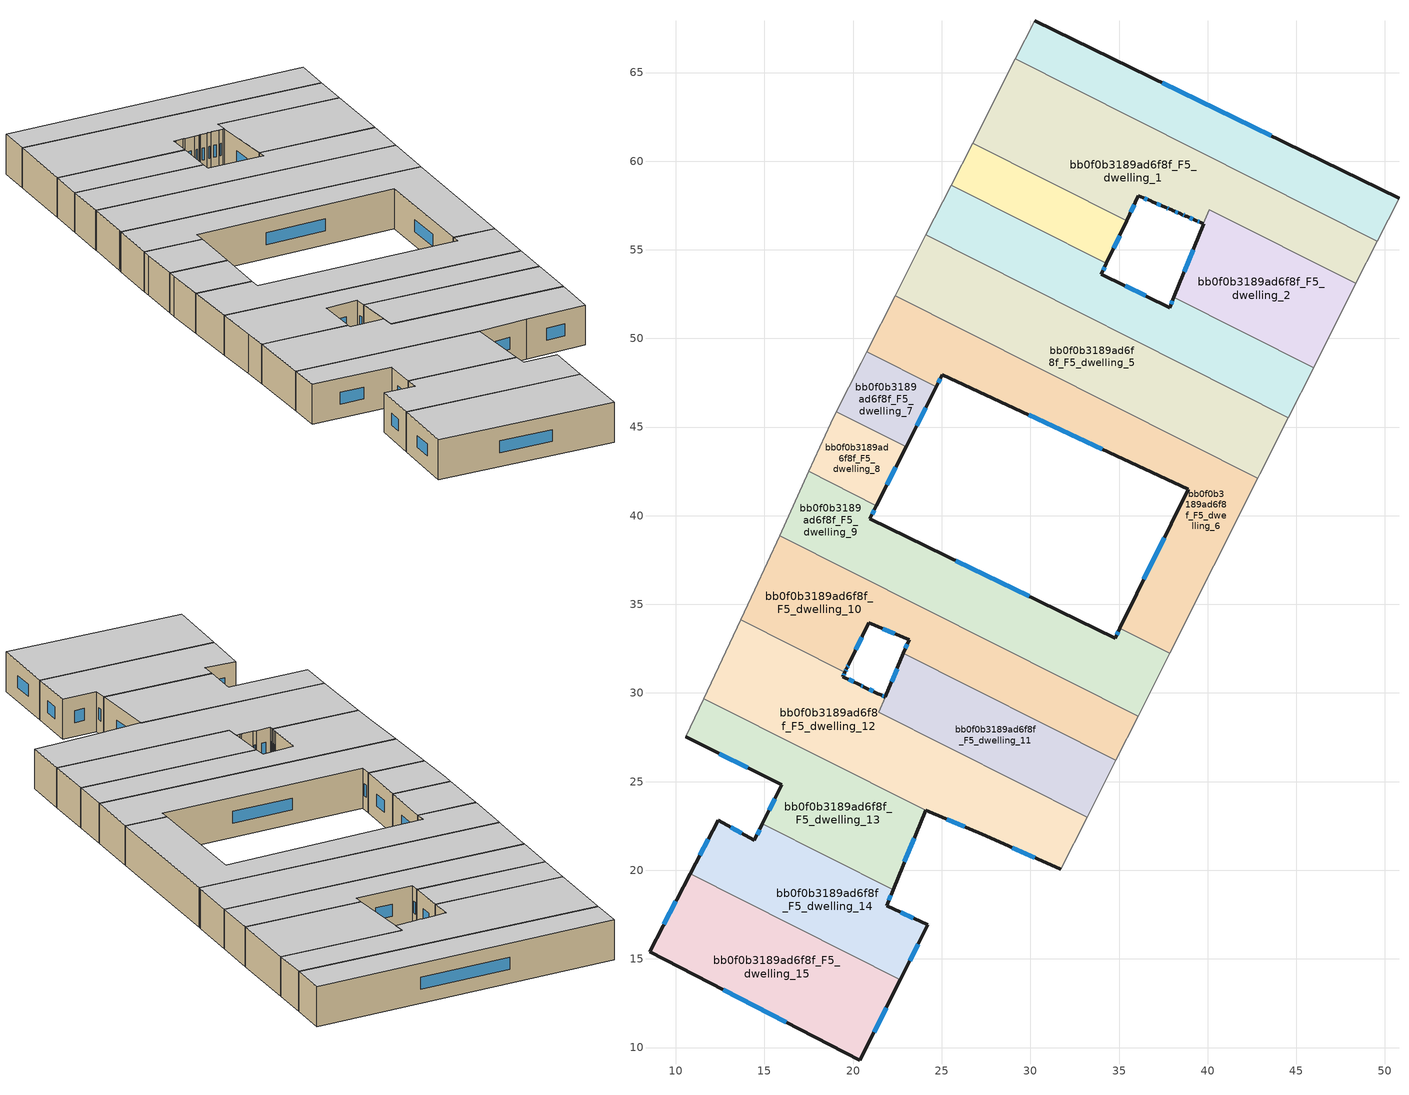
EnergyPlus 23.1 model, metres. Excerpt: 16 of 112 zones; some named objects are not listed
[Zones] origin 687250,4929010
bb0f0b3189ad6f8f_F5_dwelling_0
 floor to bb0f0b3189ad6f8f_F4_dwelling_0 (EU_floor_Construction): 50.79,57.92 49.56,55.48 29.14,65.77 30.23,67.92 z15
 wall outside (EU_wall_Construction): 50.79,57.92 30.23,67.92 z15:18
 wall to bb0f0b3189ad6f8f_F5_dwelling_1 (EU_wall_Construction): 29.14,65.77 49.56,55.48 z15:18
 wall adiabatic (EU_wall_Construction): 30.23,67.92 29.14,65.77 / 49.56,55.48 50.79,57.92 z15:18
 window (EU_Window_Construction): 43.59,61.43 37.44,64.42 z16.05:16.95
 ceiling to bb0f0b3189ad6f8f_F6_dwelling_0 (EU_floor_Construction): 49.56,55.48 50.79,57.92 30.23,67.92 29.14,65.77 z18
bb0f0b3189ad6f8f_F5_dwelling_1
 floor to bb0f0b3189ad6f8f_F4_dwelling_1 (EU_floor_Construction): 49.56,55.48 48.37,53.1 40.08,57.27 39.76,56.47 39.63,56.53 39.35,56.65 38.81,56.88 38.8,56.89 38.77,56.9 38.52,57.01 38.47,57.03 38.01,57.23 37.97,57.24 37.96,57.25 37.89,57.28 37.61,57.4 36.87,57.72 36.78,57.75 36.23,57.99 36.09,58.05 35.43,56.64 26.73,61.01 29.14,65.77 z15
 wall outside (EU_wall_Construction): 35.43,56.64 36.09,58.05 36.23,57.99 36.78,57.75 36.87,57.72 37.61,57.4 37.89,57.28 37.96,57.25 37.97,57.24 38.01,57.23 38.47,57.03 38.52,57.01 38.77,56.9 38.8,56.89 38.81,56.88 39.35,56.65 39.63,56.53 39.76,56.47 z15:18
 wall to bb0f0b3189ad6f8f_F5_dwelling_3 (EU_wall_Construction): 26.73,61.01 35.43,56.64 z15:18
 wall adiabatic (EU_wall_Construction): 29.14,65.77 26.73,61.01 / 48.37,53.1 49.56,55.48 z15:18
 wall to bb0f0b3189ad6f8f_F5_dwelling_2 (EU_wall_Construction): 40.09,57.27 48.37,53.1 / 39.76,56.47 40.08,57.27 z15:18
 window (EU_Window_Construction): 38.61,56.97 38.68,56.94 / 38.17,57.16 38.31,57.1 / 37.71,57.36 37.79,57.32 / 37.13,57.61 37.35,57.51 / 36.43,57.91 36.59,57.84 / 35.66,57.13 35.86,57.56 / 39.45,56.61 39.53,56.57 / 39,56.8 39.16,56.73 z16.05:16.95
 ceiling to bb0f0b3189ad6f8f_F6_dwelling_1 (EU_floor_Construction): 48.37,53.1 49.56,55.48 29.14,65.77 26.73,61.01 35.43,56.64 36.09,58.05 36.23,57.99 36.78,57.75 36.87,57.72 37.61,57.4 37.89,57.28 37.96,57.25 37.97,57.24 38.01,57.23 38.47,57.03 38.52,57.01 38.77,56.9 38.8,56.89 38.81,56.88 39.35,56.65 39.63,56.53 39.76,56.47 40.08,57.27 z18
bb0f0b3189ad6f8f_F5_dwelling_10
 floor to bb0f0b3189ad6f8f_F4_dwelling_10 (EU_floor_Construction): 36.07,28.69 34.82,26.21 22.84,32.24 23.16,33.01 20.87,33.97 19.75,31.62 19.65,31.39 19.54,31.16 13.66,34.13 14.46,35.83 15.85,38.88 z15
 wall outside (EU_wall_Construction): 19.54,31.16 19.65,31.39 19.75,31.62 20.87,33.97 23.16,33.01 22.84,32.24 z15:18
 wall adiabatic (EU_wall_Construction): 15.85,38.88 14.46,35.83 13.66,34.13 / 34.82,26.21 36.07,28.69 z15:18
 wall to bb0f0b3189ad6f8f_F5_dwelling_9 (EU_wall_Construction): 36.07,28.69 15.85,38.88 z15:18
 wall to bb0f0b3189ad6f8f_F5_dwelling_11 (EU_wall_Construction): 22.84,32.24 34.82,26.21 z15:18
 wall to bb0f0b3189ad6f8f_F5_dwelling_12 (EU_wall_Construction): 13.66,34.13 19.54,31.16 z15:18
 window (EU_Window_Construction): 23.05,32.74 22.95,32.51 / 21.68,33.64 22.36,33.35 / 20.15,32.44 20.48,33.15 / 19.68,31.47 19.72,31.54 / 19.58,31.24 19.61,31.31 z16.05:16.95
 ceiling to bb0f0b3189ad6f8f_F6_dwelling_10 (EU_floor_Construction): 34.82,26.21 36.07,28.69 15.85,38.88 14.46,35.83 13.66,34.13 19.54,31.16 19.65,31.39 19.75,31.62 20.87,33.97 23.16,33.01 22.84,32.24 z18
bb0f0b3189ad6f8f_F5_dwelling_11
 floor to bb0f0b3189ad6f8f_F4_dwelling_11 (EU_floor_Construction): 34.82,26.21 33.21,23 21.45,28.93 22.84,32.24 z15
 wall outside (EU_wall_Construction): 22.84,32.24 21.81,29.78 z15:18
 wall adiabatic (EU_wall_Construction): 33.21,23 34.82,26.21 z15:18
 wall to bb0f0b3189ad6f8f_F5_dwelling_12 (EU_wall_Construction): 21.8,29.77 21.45,28.93 33.21,23 z15:18
 window (EU_Window_Construction): 22.48,31.38 22.17,30.64 z16.05:16.95
 ceiling to bb0f0b3189ad6f8f_F6_dwelling_11 (EU_floor_Construction): 33.21,23 34.82,26.21 22.84,32.24 21.45,28.93 z18
bb0f0b3189ad6f8f_F5_dwelling_12
 floor to bb0f0b3189ad6f8f_F4_dwelling_12 (EU_floor_Construction): 33.21,23 31.72,20.05 27.49,21.94 24.08,23.38 11.57,29.69 13.66,34.13 19.54,31.16 19.42,30.92 20.37,30.47 20.64,30.34 21.4,29.97 21.55,29.89 21.8,29.77 21.45,28.93 z15
 wall outside (EU_wall_Construction): 24.08,23.38 27.49,21.94 31.72,20.05 / 21.8,29.77 21.55,29.89 21.4,29.97 20.64,30.34 20.37,30.47 19.42,30.92 19.54,31.16 z15:18
 wall adiabatic (EU_wall_Construction): 31.72,20.05 33.21,23 / 13.66,34.13 11.57,29.69 z15:18
 wall to bb0f0b3189ad6f8f_F5_dwelling_13 (EU_wall_Construction): 11.57,29.69 24.08,23.38 z15:18
 window (EU_Window_Construction): 28.98,21.28 30.24,20.71 / 25.28,22.88 26.3,22.45 / 19.46,31.01 19.5,31.08 / 20.04,30.63 19.76,30.76 / 20.54,30.38 20.46,30.42 / 21.13,30.1 20.91,30.21 / 21.72,29.82 21.64,29.85 z16.05:16.95
 ceiling to bb0f0b3189ad6f8f_F6_dwelling_12 (EU_floor_Construction): 31.72,20.05 33.21,23 21.45,28.93 21.8,29.77 21.55,29.89 21.4,29.97 20.64,30.34 20.37,30.47 19.42,30.92 19.54,31.16 13.66,34.13 11.57,29.69 24.08,23.38 27.49,21.94 z18
bb0f0b3189ad6f8f_F5_dwelling_13
 floor to bb0f0b3189ad6f8f_F4_dwelling_13 (EU_floor_Construction): 24.08,23.38 22.25,18.9 14.89,22.61 15.96,24.81 10.55,27.54 11.57,29.69 z15
 wall outside (EU_wall_Construction): 10.55,27.54 15.96,24.81 14.89,22.61 / 22.25,18.9 24.08,23.38 z15:18
 wall adiabatic (EU_wall_Construction): 11.57,29.69 10.55,27.54 z15:18
 wall to bb0f0b3189ad6f8f_F5_dwelling_14 (EU_wall_Construction): 14.89,22.61 22.25,18.9 z15:18
 window (EU_Window_Construction): 12.45,26.59 14.07,25.77 / 22.89,20.47 23.44,21.81 / 15.59,24.04 15.26,23.38 z16.05:16.95
 ceiling to bb0f0b3189ad6f8f_F6_dwelling_13 (EU_floor_Construction): 22.25,18.9 24.08,23.38 11.57,29.69 10.55,27.54 15.96,24.81 14.89,22.61 z18
bb0f0b3189ad6f8f_F5_dwelling_14
 floor to bb0f0b3189ad6f8f_F4_dwelling_14 (EU_floor_Construction): 22.25,18.9 21.88,18 24.21,16.91 22.67,13.83 10.81,19.8 12.38,22.82 14.43,21.69 14.89,22.61 z15
 wall outside (EU_wall_Construction): 14.89,22.61 14.43,21.69 12.38,22.82 10.81,19.8 / 22.67,13.83 24.21,16.91 21.88,18 22.25,18.9 z15:18
 wall to bb0f0b3189ad6f8f_F5_dwelling_15 (EU_wall_Construction): 10.81,19.8 22.67,13.83 z15:18
 window (EU_Window_Construction): 11.83,21.76 11.36,20.86 / 13.72,22.09 13.1,22.43 / 14.73,22.29 14.59,22.02 / 22.01,18.32 22.12,18.59 / 23.4,17.3 22.7,17.62 / 23.21,14.91 23.67,15.83 z16.05:16.95
 ceiling to bb0f0b3189ad6f8f_F6_dwelling_14 (EU_floor_Construction): 22.67,13.83 24.21,16.91 21.88,18 22.25,18.9 14.89,22.61 14.43,21.69 12.38,22.82 10.81,19.8 z18
bb0f0b3189ad6f8f_F5_dwelling_15
 floor to bb0f0b3189ad6f8f_F4_dwelling_15 (EU_floor_Construction): 22.67,13.83 20.38,9.28 8.51,15.4 10.81,19.8 z15
 wall outside (EU_wall_Construction): 10.81,19.8 8.51,15.4 20.38,9.28 22.67,13.83 z15:18
 window (EU_Window_Construction): 21.18,10.88 21.87,12.23 / 12.68,13.26 16.22,11.43 / 10,18.26 9.32,16.95 z16.05:16.95
 ceiling to bb0f0b3189ad6f8f_F6_dwelling_15 (EU_floor_Construction): 20.38,9.28 22.67,13.83 10.81,19.8 8.51,15.4 z18
bb0f0b3189ad6f8f_F5_dwelling_2
 floor to bb0f0b3189ad6f8f_F4_dwelling_2 (EU_floor_Construction): 48.37,53.1 45.97,48.35 38.09,52.32 40.09,57.27 z15
 wall outside (EU_wall_Construction): 39.77,56.47 38.09,52.32 z15:18
 wall to bb0f0b3189ad6f8f_F5_dwelling_4 (EU_wall_Construction): 38.09,52.32 45.97,48.35 z15:18
 wall adiabatic (EU_wall_Construction): 45.97,48.35 48.37,53.1 z15:18
 window (EU_Window_Construction): 39.18,55.01 38.68,53.77 z16.05:16.95
 ceiling to bb0f0b3189ad6f8f_F6_dwelling_2 (EU_floor_Construction): 45.97,48.35 48.37,53.1 40.09,57.27 38.09,52.32 z18
bb0f0b3189ad6f8f_F5_dwelling_3
 floor to bb0f0b3189ad6f8f_F4_dwelling_3 (EU_floor_Construction): 35.43,56.64 34.29,54.23 25.53,58.64 26.73,61.01 z15
 wall outside (EU_wall_Construction): 34.29,54.23 35.43,56.64 z15:18
 wall to bb0f0b3189ad6f8f_F5_dwelling_4 (EU_wall_Construction): 25.53,58.64 34.29,54.23 z15:18
 wall adiabatic (EU_wall_Construction): 26.73,61.01 25.53,58.64 z15:18
 window (EU_Window_Construction): 34.69,55.07 35.03,55.79 z16.05:16.95
 ceiling to bb0f0b3189ad6f8f_F6_dwelling_3 (EU_floor_Construction): 34.29,54.23 35.43,56.64 26.73,61.01 25.53,58.64 z18
bb0f0b3189ad6f8f_F5_dwelling_4
 floor to bb0f0b3189ad6f8f_F4_dwelling_4 (EU_floor_Construction): 38.09,52.32 45.97,48.35 44.56,45.54 24.1,55.84 25.53,58.64 34.29,54.23 34,53.62 37.86,51.74 z15
 wall outside (EU_wall_Construction): 38.09,52.32 37.86,51.74 34,53.62 34.29,54.23 z15:18
 wall adiabatic (EU_wall_Construction): 44.56,45.54 45.97,48.35 / 25.53,58.64 24.1,55.84 z15:18
 wall to bb0f0b3189ad6f8f_F5_dwelling_5 (EU_wall_Construction): 24.1,55.84 44.56,45.54 z15:18
 window (EU_Window_Construction): 36.51,52.4 35.36,52.96 / 38.01,52.11 37.94,51.94 / 34.1,53.84 34.19,54.02 z16.05:16.95
 ceiling to bb0f0b3189ad6f8f_F6_dwelling_4 (EU_floor_Construction): 44.56,45.54 45.97,48.35 38.09,52.32 37.86,51.74 34,53.62 34.29,54.23 25.53,58.64 24.1,55.84 z18
bb0f0b3189ad6f8f_F5_dwelling_5
 floor to bb0f0b3189ad6f8f_F4_dwelling_5 (EU_floor_Construction): 44.56,45.54 42.95,42.34 42.83,42.12 22.37,52.42 22.48,52.65 24.07,55.78 24.1,55.84 z15
 wall adiabatic (EU_wall_Construction): 24.1,55.84 24.07,55.78 22.48,52.65 22.37,52.42 / 42.83,42.12 42.95,42.34 44.56,45.54 z15:18
 wall to bb0f0b3189ad6f8f_F5_dwelling_6 (EU_wall_Construction): 22.37,52.42 42.83,42.12 z15:18
 ceiling to bb0f0b3189ad6f8f_F6_dwelling_5 (EU_floor_Construction): 42.95,42.34 44.56,45.54 24.1,55.84 24.07,55.78 22.48,52.65 22.37,52.42 42.83,42.12 z18
bb0f0b3189ad6f8f_F5_dwelling_6
 floor to bb0f0b3189ad6f8f_F4_dwelling_6 (EU_floor_Construction): 42.83,42.12 37.86,32.24 35.05,33.66 38.9,41.49 25.03,47.95 24.69,47.28 20.77,49.26 22.37,52.42 z15
 wall outside (EU_wall_Construction): 24.69,47.28 25.03,47.95 38.9,41.49 35.05,33.66 z15:18
 wall to bb0f0b3189ad6f8f_F5_dwelling_7 (EU_wall_Construction): 20.77,49.26 24.69,47.28 z15:18
 wall adiabatic (EU_wall_Construction): 22.37,52.42 20.77,49.26 / 37.86,32.24 42.83,42.12 z15:18
 wall to bb0f0b3189ad6f8f_F5_dwelling_9 (EU_wall_Construction): 35.05,33.66 37.86,32.24 z15:18
 window (EU_Window_Construction): 37.55,38.74 36.4,36.4 / 29.9,45.69 34.04,43.76 / 24.81,47.51 24.91,47.72 z16.05:16.95
 ceiling to bb0f0b3189ad6f8f_F6_dwelling_6 (EU_floor_Construction): 37.86,32.24 42.83,42.12 22.37,52.42 20.77,49.26 24.69,47.28 25.03,47.95 38.9,41.49 35.05,33.66 z18
bb0f0b3189ad6f8f_F5_dwelling_7
 floor to bb0f0b3189ad6f8f_F4_dwelling_7 (EU_floor_Construction): 24.69,47.28 22.99,43.89 19.06,45.87 20.45,48.64 20.77,49.26 z15
 wall outside (EU_wall_Construction): 22.99,43.89 24.69,47.28 z15:18
 wall to bb0f0b3189ad6f8f_F5_dwelling_8 (EU_wall_Construction): 19.06,45.87 22.99,43.89 z15:18
 wall adiabatic (EU_wall_Construction): 20.77,49.26 20.45,48.64 19.06,45.87 z15:18
 window (EU_Window_Construction): 23.59,45.08 24.1,46.09 z16.05:16.95
 ceiling to bb0f0b3189ad6f8f_F6_dwelling_7 (EU_floor_Construction): 22.99,43.89 24.69,47.28 20.77,49.26 20.45,48.64 19.06,45.87 z18
bb0f0b3189ad6f8f_F5_dwelling_8
 floor to bb0f0b3189ad6f8f_F4_dwelling_8 (EU_floor_Construction): 22.99,43.89 21.32,40.57 17.49,42.5 18.73,45.22 19.06,45.87 z15
 wall outside (EU_wall_Construction): 21.32,40.57 22.99,43.89 z15:18
 wall to bb0f0b3189ad6f8f_F5_dwelling_9 (EU_wall_Construction): 17.49,42.5 21.32,40.57 z15:18
 wall adiabatic (EU_wall_Construction): 19.06,45.87 18.73,45.22 17.49,42.5 z15:18
 window (EU_Window_Construction): 21.9,41.74 22.4,42.73 z16.05:16.95
 ceiling to bb0f0b3189ad6f8f_F6_dwelling_8 (EU_floor_Construction): 21.32,40.57 22.99,43.89 19.06,45.87 18.73,45.22 17.49,42.5 z18
bb0f0b3189ad6f8f_F5_dwelling_9
 floor to bb0f0b3189ad6f8f_F4_dwelling_9 (EU_floor_Construction): 35.05,33.66 37.86,32.24 36.07,28.69 15.85,38.88 17.49,42.5 21.32,40.57 20.94,39.83 34.77,33.09 z15
 wall outside (EU_wall_Construction): 35.05,33.66 34.77,33.09 20.94,39.83 21.32,40.57 z15:18
 wall adiabatic (EU_wall_Construction): 36.07,28.69 37.86,32.24 / 17.49,42.5 15.85,38.88 z15:18
 window (EU_Window_Construction): 21.07,40.09 21.19,40.31 / 29.92,35.46 25.79,37.47 / 34.95,33.46 34.87,33.29 z16.05:16.95
 ceiling to bb0f0b3189ad6f8f_F6_dwelling_9 (EU_floor_Construction): 36.07,28.69 37.86,32.24 35.05,33.66 34.77,33.09 20.94,39.83 21.32,40.57 17.49,42.5 15.85,38.88 z18
[Building]
EU S2 Campaign: North Axis=0; Terrain=City; Solar Distribution=FullExterior
[Site:Location]
Bologna: Latitude=44.5; Longitude=11.25; Time Zone=1; Elevation=37
[SizingPeriod:WeatherFileDays]
AnnualSizingPeriod: Begin Month=1; Begin Day of Month=1; End Month=12; End Day of Month=31; Day of Week for Start Day=Monday; Use Weather File Daylight Saving Period=No; Use Weather File Rain and Snow Indicators=No
[MATERIAL]
EU_InternalMass_Material: Roughness=MediumRough; Thickness=0.1; Conductivity=1; Density=1800; Specific Heat=900; Thermal Absorptance=0.9; Solar Absorptance=0.7; Visible Absorptance=0.7
[MATERIAL:NOMASS] Roughness=MediumRough; Thermal Absorptance=0.9; Solar Absorptance=0.7; Visible Absorptance=0.7
Name | Thermal Resistance
EU_wall_NoMass | 0.890213
EU_floor_NoMass | 0.79516
[WINDOWMATERIAL:SIMPLEGLAZINGSYSTEM]
EU_Window_SimpleGlazing: UFactor=4.49146; Solar Heat Gain Coefficient=0.85; Visible Transmittance=0.85
[CONSTRUCTION]
EU_wall_Construction: EU_wall_NoMass
EU_floor_Construction: EU_floor_NoMass
EU_Window_Construction: EU_Window_SimpleGlazing
EU_InternalMass_Construction: EU_InternalMass_Material
[ZONE] Type=1; Multiplier=1; Ceiling Height=autocalculate; Floor Area=autocalculate; Part of Total Floor Area=Yes
Name | Volume
bb0f0b3189ad6f8f_F5_dwelling_0 | 176.654
bb0f0b3189ad6f8f_F5_dwelling_1 | 271.849
bb0f0b3189ad6f8f_F5_dwelling_10 | 231.152
bb0f0b3189ad6f8f_F5_dwelling_11 | 143.089
bb0f0b3189ad6f8f_F5_dwelling_12 | 276.24
bb0f0b3189ad6f8f_F5_dwelling_13 | 160.329
bb0f0b3189ad6f8f_F5_dwelling_14 | 158.539
bb0f0b3189ad6f8f_F5_dwelling_15 | 200.585
bb0f0b3189ad6f8f_F5_dwelling_2 | 144.383
bb0f0b3189ad6f8f_F5_dwelling_3 | 77.9421
bb0f0b3189ad6f8f_F5_dwelling_4 | 207.989
bb0f0b3189ad6f8f_F5_dwelling_5 | 263.098
bb0f0b3189ad6f8f_F5_dwelling_6 | 270.262
bb0f0b3189ad6f8f_F5_dwelling_7 | 49.99
bb0f0b3189ad6f8f_F5_dwelling_8 | 48.5354
bb0f0b3189ad6f8f_F5_dwelling_9 | 237.343
[INTERNALMASS] Construction=EU_InternalMass_Construction
Name | Zone or ZoneList | Surface Area
bb0f0b3189ad6f8f_F5_dwelling_0_EU_InternalMass | bb0f0b3189ad6f8f_F5_dwelling_0 | 58.8848
bb0f0b3189ad6f8f_F5_dwelling_1_EU_InternalMass | bb0f0b3189ad6f8f_F5_dwelling_1 | 90.6158
bb0f0b3189ad6f8f_F5_dwelling_2_EU_InternalMass | bb0f0b3189ad6f8f_F5_dwelling_2 | 48.1414
bb0f0b3189ad6f8f_F5_dwelling_3_EU_InternalMass | bb0f0b3189ad6f8f_F5_dwelling_3 | 25.9804
bb0f0b3189ad6f8f_F5_dwelling_4_EU_InternalMass | bb0f0b3189ad6f8f_F5_dwelling_4 | 69.3304
bb0f0b3189ad6f8f_F5_dwelling_5_EU_InternalMass | bb0f0b3189ad6f8f_F5_dwelling_5 | 87.6939
bb0f0b3189ad6f8f_F5_dwelling_6_EU_InternalMass | bb0f0b3189ad6f8f_F5_dwelling_6 | 90.0911
bb0f0b3189ad6f8f_F5_dwelling_7_EU_InternalMass | bb0f0b3189ad6f8f_F5_dwelling_7 | 16.6637
bb0f0b3189ad6f8f_F5_dwelling_8_EU_InternalMass | bb0f0b3189ad6f8f_F5_dwelling_8 | 16.1785
bb0f0b3189ad6f8f_F5_dwelling_9_EU_InternalMass | bb0f0b3189ad6f8f_F5_dwelling_9 | 79.1109
bb0f0b3189ad6f8f_F5_dwelling_10_EU_InternalMass | bb0f0b3189ad6f8f_F5_dwelling_10 | 77.0522
bb0f0b3189ad6f8f_F5_dwelling_11_EU_InternalMass | bb0f0b3189ad6f8f_F5_dwelling_11 | 47.6966
bb0f0b3189ad6f8f_F5_dwelling_12_EU_InternalMass | bb0f0b3189ad6f8f_F5_dwelling_12 | 92.0785
bb0f0b3189ad6f8f_F5_dwelling_13_EU_InternalMass | bb0f0b3189ad6f8f_F5_dwelling_13 | 53.4428
bb0f0b3189ad6f8f_F5_dwelling_14_EU_InternalMass | bb0f0b3189ad6f8f_F5_dwelling_14 | 52.8464
bb0f0b3189ad6f8f_F5_dwelling_15_EU_InternalMass | bb0f0b3189ad6f8f_F5_dwelling_15 | 66.8616
[OTHEREQUIPMENT] Fuel Type=Electricity; Design Level Calculation Method=Watts/Area; Power per Zone Floor Area=1; Fraction Latent=0; Fraction Radiant=0; Fraction Lost=0; Carbon Dioxide Generation Rate=0; EndUse Subcategory=EU_Step8_InternalGains
Name | Zone or ZoneList or Space or SpaceList | Schedule
EU_Step8_InternalGain_bb0f0b3189ad6f8f_F5_dwelling_0_f000 | bb0f0b3189ad6f8f_F5_dwelling_0 | EU_Step8_GainSchedule_bb0f0b3189ad6f8f_F5_dwelling_0_f000
EU_Step8_InternalGain_bb0f0b3189ad6f8f_F5_dwelling_1_f000 | bb0f0b3189ad6f8f_F5_dwelling_1 | EU_Step8_GainSchedule_bb0f0b3189ad6f8f_F5_dwelling_1_f000
EU_Step8_InternalGain_bb0f0b3189ad6f8f_F5_dwelling_2_f000 | bb0f0b3189ad6f8f_F5_dwelling_2 | EU_Step8_GainSchedule_bb0f0b3189ad6f8f_F5_dwelling_2_f000
EU_Step8_InternalGain_bb0f0b3189ad6f8f_F5_dwelling_3_f000 | bb0f0b3189ad6f8f_F5_dwelling_3 | EU_Step8_GainSchedule_bb0f0b3189ad6f8f_F5_dwelling_3_f000
EU_Step8_InternalGain_bb0f0b3189ad6f8f_F5_dwelling_4_f000 | bb0f0b3189ad6f8f_F5_dwelling_4 | EU_Step8_GainSchedule_bb0f0b3189ad6f8f_F5_dwelling_4_f000
EU_Step8_InternalGain_bb0f0b3189ad6f8f_F5_dwelling_5_f000 | bb0f0b3189ad6f8f_F5_dwelling_5 | EU_Step8_GainSchedule_bb0f0b3189ad6f8f_F5_dwelling_5_f000
EU_Step8_InternalGain_bb0f0b3189ad6f8f_F5_dwelling_6_f000 | bb0f0b3189ad6f8f_F5_dwelling_6 | EU_Step8_GainSchedule_bb0f0b3189ad6f8f_F5_dwelling_6_f000
EU_Step8_InternalGain_bb0f0b3189ad6f8f_F5_dwelling_7_f000 | bb0f0b3189ad6f8f_F5_dwelling_7 | EU_Step8_GainSchedule_bb0f0b3189ad6f8f_F5_dwelling_7_f000
EU_Step8_InternalGain_bb0f0b3189ad6f8f_F5_dwelling_8_f000 | bb0f0b3189ad6f8f_F5_dwelling_8 | EU_Step8_GainSchedule_bb0f0b3189ad6f8f_F5_dwelling_8_f000
EU_Step8_InternalGain_bb0f0b3189ad6f8f_F5_dwelling_9_f000 | bb0f0b3189ad6f8f_F5_dwelling_9 | EU_Step8_GainSchedule_bb0f0b3189ad6f8f_F5_dwelling_9_f000
EU_Step8_InternalGain_bb0f0b3189ad6f8f_F5_dwelling_10_f000 | bb0f0b3189ad6f8f_F5_dwelling_10 | EU_Step8_GainSchedule_bb0f0b3189ad6f8f_F5_dwelling_10_f000
EU_Step8_InternalGain_bb0f0b3189ad6f8f_F5_dwelling_11_f000 | bb0f0b3189ad6f8f_F5_dwelling_11 | EU_Step8_GainSchedule_bb0f0b3189ad6f8f_F5_dwelling_11_f000
EU_Step8_InternalGain_bb0f0b3189ad6f8f_F5_dwelling_12_f000 | bb0f0b3189ad6f8f_F5_dwelling_12 | EU_Step8_GainSchedule_bb0f0b3189ad6f8f_F5_dwelling_12_f000
EU_Step8_InternalGain_bb0f0b3189ad6f8f_F5_dwelling_13_f000 | bb0f0b3189ad6f8f_F5_dwelling_13 | EU_Step8_GainSchedule_bb0f0b3189ad6f8f_F5_dwelling_13_f000
EU_Step8_InternalGain_bb0f0b3189ad6f8f_F5_dwelling_14_f000 | bb0f0b3189ad6f8f_F5_dwelling_14 | EU_Step8_GainSchedule_bb0f0b3189ad6f8f_F5_dwelling_14_f000
EU_Step8_InternalGain_bb0f0b3189ad6f8f_F5_dwelling_15_f000 | bb0f0b3189ad6f8f_F5_dwelling_15 | EU_Step8_GainSchedule_bb0f0b3189ad6f8f_F5_dwelling_15_f000
[ZONEVENTILATION:DESIGNFLOWRATE] Schedule=EU_AlwaysOn; Design Flow Rate Calculation Method=AirChanges/Hour; Air Changes per Hour=0.718634; Ventilation Type=Natural; Fan Pressure Rise=0; Fan Total Efficiency=1; Constant Term Coefficient=1; Temperature Term Coefficient=0; Velocity Term Coefficient=0; Velocity Squared Term Coefficient=0; Minimum Indoor Temperature=-100; Maximum Indoor Temperature=100; Delta Temperature=-100; Minimum Outdoor Temperature=-100; Maximum Outdoor Temperature=100; Maximum Wind Speed=40
Name | Zone or ZoneList or Space or SpaceList
EU_ConstantAir_bb0f0b3189ad6f8f_F5_dwelling_0 | bb0f0b3189ad6f8f_F5_dwelling_0
EU_ConstantAir_bb0f0b3189ad6f8f_F5_dwelling_1 | bb0f0b3189ad6f8f_F5_dwelling_1
EU_ConstantAir_bb0f0b3189ad6f8f_F5_dwelling_2 | bb0f0b3189ad6f8f_F5_dwelling_2
EU_ConstantAir_bb0f0b3189ad6f8f_F5_dwelling_3 | bb0f0b3189ad6f8f_F5_dwelling_3
EU_ConstantAir_bb0f0b3189ad6f8f_F5_dwelling_4 | bb0f0b3189ad6f8f_F5_dwelling_4
EU_ConstantAir_bb0f0b3189ad6f8f_F5_dwelling_5 | bb0f0b3189ad6f8f_F5_dwelling_5
EU_ConstantAir_bb0f0b3189ad6f8f_F5_dwelling_6 | bb0f0b3189ad6f8f_F5_dwelling_6
EU_ConstantAir_bb0f0b3189ad6f8f_F5_dwelling_7 | bb0f0b3189ad6f8f_F5_dwelling_7
EU_ConstantAir_bb0f0b3189ad6f8f_F5_dwelling_8 | bb0f0b3189ad6f8f_F5_dwelling_8
EU_ConstantAir_bb0f0b3189ad6f8f_F5_dwelling_9 | bb0f0b3189ad6f8f_F5_dwelling_9
EU_ConstantAir_bb0f0b3189ad6f8f_F5_dwelling_10 | bb0f0b3189ad6f8f_F5_dwelling_10
EU_ConstantAir_bb0f0b3189ad6f8f_F5_dwelling_11 | bb0f0b3189ad6f8f_F5_dwelling_11
EU_ConstantAir_bb0f0b3189ad6f8f_F5_dwelling_12 | bb0f0b3189ad6f8f_F5_dwelling_12
EU_ConstantAir_bb0f0b3189ad6f8f_F5_dwelling_13 | bb0f0b3189ad6f8f_F5_dwelling_13
EU_ConstantAir_bb0f0b3189ad6f8f_F5_dwelling_14 | bb0f0b3189ad6f8f_F5_dwelling_14
EU_ConstantAir_bb0f0b3189ad6f8f_F5_dwelling_15 | bb0f0b3189ad6f8f_F5_dwelling_15
[HVACTEMPLATE:ZONE:IDEALLOADSAIRSYSTEM] System Availability Schedule=EU_AlwaysOn; Maximum Heating Supply Air Temperature=50; Minimum Cooling Supply Air Temperature=13; Maximum Heating Supply Air Humidity Ratio=0.0156; Minimum Cooling Supply Air Humidity Ratio=0.0077; Heating Limit=NoLimit; Cooling Limit=NoLimit; Heating Availability Schedule=EU_AlwaysOn; Cooling Availability Schedule=EU_CoolingOff; Dehumidification Control Type=ConstantSensibleHeatRatio; Cooling Sensible Heat Ratio=0.7; Dehumidification Setpoint=60; Humidification Control Type=None; Humidification Setpoint=30; Outdoor Air Method=None; Outdoor Air Flow Rate per Person=0.00944; Outdoor Air Flow Rate per Zone Floor Area=0; Outdoor Air Flow Rate per Zone=0; Demand Controlled Ventilation Type=None; Outdoor Air Economizer Type=NoEconomizer; Heat Recovery Type=None; Sensible Heat Recovery Effectiveness=0.7; Latent Heat Recovery Effectiveness=0.65
Name | Template Thermostat
bb0f0b3189ad6f8f_F5_dwelling_0 | EU_HeatOnly_bb0f0b3189ad6f8f_F5_dwelling_0
bb0f0b3189ad6f8f_F5_dwelling_1 | EU_HeatOnly_bb0f0b3189ad6f8f_F5_dwelling_1
bb0f0b3189ad6f8f_F5_dwelling_2 | EU_HeatOnly_bb0f0b3189ad6f8f_F5_dwelling_2
bb0f0b3189ad6f8f_F5_dwelling_3 | EU_HeatOnly_bb0f0b3189ad6f8f_F5_dwelling_3
bb0f0b3189ad6f8f_F5_dwelling_4 | EU_HeatOnly_bb0f0b3189ad6f8f_F5_dwelling_4
bb0f0b3189ad6f8f_F5_dwelling_5 | EU_HeatOnly_bb0f0b3189ad6f8f_F5_dwelling_5
bb0f0b3189ad6f8f_F5_dwelling_6 | EU_HeatOnly_bb0f0b3189ad6f8f_F5_dwelling_6
bb0f0b3189ad6f8f_F5_dwelling_7 | EU_HeatOnly_bb0f0b3189ad6f8f_F5_dwelling_7
bb0f0b3189ad6f8f_F5_dwelling_8 | EU_HeatOnly_bb0f0b3189ad6f8f_F5_dwelling_8
bb0f0b3189ad6f8f_F5_dwelling_9 | EU_HeatOnly_bb0f0b3189ad6f8f_F5_dwelling_9
bb0f0b3189ad6f8f_F5_dwelling_10 | EU_HeatOnly_bb0f0b3189ad6f8f_F5_dwelling_10
bb0f0b3189ad6f8f_F5_dwelling_11 | EU_HeatOnly_bb0f0b3189ad6f8f_F5_dwelling_11
bb0f0b3189ad6f8f_F5_dwelling_12 | EU_HeatOnly_bb0f0b3189ad6f8f_F5_dwelling_12
bb0f0b3189ad6f8f_F5_dwelling_13 | EU_HeatOnly_bb0f0b3189ad6f8f_F5_dwelling_13
bb0f0b3189ad6f8f_F5_dwelling_14 | EU_HeatOnly_bb0f0b3189ad6f8f_F5_dwelling_14
bb0f0b3189ad6f8f_F5_dwelling_15 | EU_HeatOnly_bb0f0b3189ad6f8f_F5_dwelling_15
[SIZING:ZONE] Zone Cooling Design Supply Air Temperature Input Method=SupplyAirTemperature; Zone Cooling Design Supply Air Temperature=13; Zone Heating Design Supply Air Temperature Input Method=SupplyAirTemperature; Zone Heating Design Supply Air Temperature=50; Zone Cooling Design Supply Air Humidity Ratio=0.008; Zone Heating Design Supply Air Humidity Ratio=0.008; Cooling Design Air Flow Method=DesignDay; Cooling Design Air Flow Rate=0; Cooling Minimum Air Flow per Zone Floor Area=0.000762; Cooling Minimum Air Flow=0; Cooling Minimum Air Flow Fraction=0.2; Heating Design Air Flow Method=DesignDay; Heating Design Air Flow Rate=0; Heating Maximum Air Flow per Zone Floor Area=0.002032; Heating Maximum Air Flow=0.141576; Heating Maximum Air Flow Fraction=0.3; Account for Dedicated Outdoor Air System=No; Dedicated Outdoor Air System Control Strategy=NeutralSupplyAir; Dedicated Outdoor Air Low Setpoint Temperature for Design=autosize; Dedicated Outdoor Air High Setpoint Temperature for Design=autosize; Zone Load Sizing Method=Sensible Load Only No Latent Load; Zone Latent Cooling Design Supply Air Humidity Ratio Input Method=HumidityRatioDifference; Zone Cooling Design Supply Air Humidity Ratio Difference=0.005; Zone Latent Heating Design Supply Air Humidity Ratio Input Method=HumidityRatioDifference; Zone Humidification Design Supply Air Humidity Ratio Difference=0.005
bb0f0b3189ad6f8f_F5_dwelling_0; bb0f0b3189ad6f8f_F5_dwelling_1; bb0f0b3189ad6f8f_F5_dwelling_2; bb0f0b3189ad6f8f_F5_dwelling_3; bb0f0b3189ad6f8f_F5_dwelling_4; bb0f0b3189ad6f8f_F5_dwelling_5; bb0f0b3189ad6f8f_F5_dwelling_6; bb0f0b3189ad6f8f_F5_dwelling_7; bb0f0b3189ad6f8f_F5_dwelling_8; bb0f0b3189ad6f8f_F5_dwelling_9; bb0f0b3189ad6f8f_F5_dwelling_10; bb0f0b3189ad6f8f_F5_dwelling_11; bb0f0b3189ad6f8f_F5_dwelling_12; bb0f0b3189ad6f8f_F5_dwelling_13; bb0f0b3189ad6f8f_F5_dwelling_14; bb0f0b3189ad6f8f_F5_dwelling_15
[SCHEDULE:CONSTANT]
Name | Hourly Value
EU_AlwaysOn | 1
EU_CoolingOff | 0
[SCHEDULE:FILE] Column Number=1; Rows to Skip at Top=0; Number of Hours of Data=8760; Column Separator=Comma; Interpolate to Timestep=No; Minutes per Item=60; Adjust Schedule for Daylight Savings=Yes
Name | File
EU_Step8_GainSchedule_bb0f0b3189ad6f8f_F5_dwelling_0_f000 | ../../schedules/bb0f0b3189ad6f8f/bb0f0b3189ad6f8f_F5_dwelling_0_f000_gain.csv
EU_Step8_GainSchedule_bb0f0b3189ad6f8f_F5_dwelling_1_f000 | ../../schedules/bb0f0b3189ad6f8f/bb0f0b3189ad6f8f_F5_dwelling_1_f000_gain.csv
EU_Step8_GainSchedule_bb0f0b3189ad6f8f_F5_dwelling_2_f000 | ../../schedules/bb0f0b3189ad6f8f/bb0f0b3189ad6f8f_F5_dwelling_2_f000_gain.csv
EU_Step8_GainSchedule_bb0f0b3189ad6f8f_F5_dwelling_3_f000 | ../../schedules/bb0f0b3189ad6f8f/bb0f0b3189ad6f8f_F5_dwelling_3_f000_gain.csv
EU_Step8_GainSchedule_bb0f0b3189ad6f8f_F5_dwelling_4_f000 | ../../schedules/bb0f0b3189ad6f8f/bb0f0b3189ad6f8f_F5_dwelling_4_f000_gain.csv
EU_Step8_GainSchedule_bb0f0b3189ad6f8f_F5_dwelling_5_f000 | ../../schedules/bb0f0b3189ad6f8f/bb0f0b3189ad6f8f_F5_dwelling_5_f000_gain.csv
EU_Step8_GainSchedule_bb0f0b3189ad6f8f_F5_dwelling_6_f000 | ../../schedules/bb0f0b3189ad6f8f/bb0f0b3189ad6f8f_F5_dwelling_6_f000_gain.csv
EU_Step8_GainSchedule_bb0f0b3189ad6f8f_F5_dwelling_7_f000 | ../../schedules/bb0f0b3189ad6f8f/bb0f0b3189ad6f8f_F5_dwelling_7_f000_gain.csv
EU_Step8_GainSchedule_bb0f0b3189ad6f8f_F5_dwelling_8_f000 | ../../schedules/bb0f0b3189ad6f8f/bb0f0b3189ad6f8f_F5_dwelling_8_f000_gain.csv
EU_Step8_GainSchedule_bb0f0b3189ad6f8f_F5_dwelling_9_f000 | ../../schedules/bb0f0b3189ad6f8f/bb0f0b3189ad6f8f_F5_dwelling_9_f000_gain.csv
EU_Step8_GainSchedule_bb0f0b3189ad6f8f_F5_dwelling_10_f000 | ../../schedules/bb0f0b3189ad6f8f/bb0f0b3189ad6f8f_F5_dwelling_10_f000_gain.csv
EU_Step8_GainSchedule_bb0f0b3189ad6f8f_F5_dwelling_11_f000 | ../../schedules/bb0f0b3189ad6f8f/bb0f0b3189ad6f8f_F5_dwelling_11_f000_gain.csv
EU_Step8_GainSchedule_bb0f0b3189ad6f8f_F5_dwelling_12_f000 | ../../schedules/bb0f0b3189ad6f8f/bb0f0b3189ad6f8f_F5_dwelling_12_f000_gain.csv
EU_Step8_GainSchedule_bb0f0b3189ad6f8f_F5_dwelling_13_f000 | ../../schedules/bb0f0b3189ad6f8f/bb0f0b3189ad6f8f_F5_dwelling_13_f000_gain.csv
EU_Step8_GainSchedule_bb0f0b3189ad6f8f_F5_dwelling_14_f000 | ../../schedules/bb0f0b3189ad6f8f/bb0f0b3189ad6f8f_F5_dwelling_14_f000_gain.csv
EU_Step8_GainSchedule_bb0f0b3189ad6f8f_F5_dwelling_15_f000 | ../../schedules/bb0f0b3189ad6f8f/bb0f0b3189ad6f8f_F5_dwelling_15_f000_gain.csv
